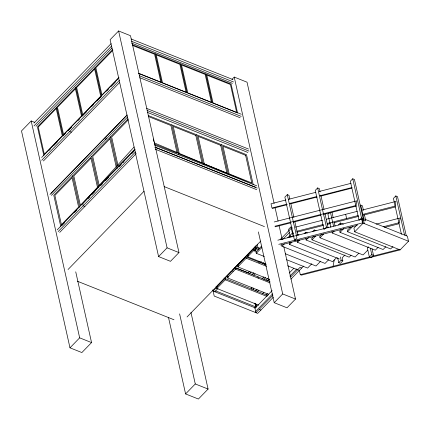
<?xml version="1.0" encoding="UTF-8"?>
<svg xmlns="http://www.w3.org/2000/svg" width="430" height="430" viewBox="0 0 430 430"><rect width="100%" height="100%" fill="white"/><g stroke="black" fill="none" stroke-linecap="round" stroke-linejoin="round"><path stroke-width="0.64" d="M256.414 306.966L256.597 304.451M333.078 266.31L334.234 259.806M134.095 147.001L82.727 203.578L83.221 205.787L84.893 206.454M34.749 122.394L31.186 120.97L21.5 130.946L69.977 347.811L81.867 352.557L91.552 342.586L75.734 271.825M118.605 30.965L110.112 39.71L158.589 256.581L170.479 261.322L178.971 252.577L130.494 35.706L118.605 30.965L167.082 247.836L178.971 252.577M33.97 123.055L111.08 43.661M34.035 125.904L111.612 46.032M36.023 126.243L112.036 47.977M112.466 49.729L37.453 126.963L43.871 155.676M112.923 50.186L95.874 67.741L101.958 94.944L119.002 77.389M41.662 157.45L118.771 78.061M48.902 150.495L50.735 148.613M53.476 145.786L57.136 142.018M65.371 133.542L63.081 135.896L56.663 107.183M68.112 130.72L71.772 126.952M77.722 120.83L79.55 118.943M86.408 111.881L82.297 116.116L75.873 87.403M91.902 106.231L93.729 104.345M96.933 101.05L101.05 96.809M106.538 91.16L108.365 89.273M111.112 86.451L115.229 82.211M41.721 160.299L119.298 80.426M43.414 160.96L119.728 82.377M51.009 193.301L127.027 115.036M49.955 194.521L127.081 115.111M51.46 195.36L127.592 116.976M128.081 118.793L53.788 195.284L60.807 226.685M128.371 119.793L111.649 137.009L118.196 166.297L134.918 149.081M57.211 229.851L135.133 149.619M61.732 225.734L64.5 222.88M74.653 212.431L76.959 210.055M88.032 198.649L89.881 196.752M92.187 194.376L94.955 191.527M100.953 185.346L102.34 183.922M105.57 180.6L108.801 177.273M118.949 166.819L121.26 164.443M123.104 162.545L124.028 161.594M131.87 153.515L133.719 151.618M58.168 231.582L135.536 151.924M59.732 232.356L136.219 153.612M231.99 79.378L234.226 77.078L247.035 82.189L274.13 203.401M68.047 269.508L144.061 191.243M69.977 347.811L79.663 337.84L31.186 120.97M158.589 256.581L167.082 247.836M289.847 199.24L288.971 195.327L287.267 194.65L284.87 197.117L294.534 240.349L296.238 241.026M216.72 286.272L231.227 271.335M232.63 269.889L253.684 248.212M187.045 316.969L260.725 241.106M268.411 294.238L227.19 277.796L226.884 276.425L235.296 267.766L270.002 281.612M269.099 279.344L237.811 266.863L237.505 265.493L245.912 256.834L266.218 264.934M247.621 256.764L247.314 255.393L255.726 246.734L256.033 248.105L247.621 256.764L266.079 264.127M216.059 286.461L216.349 287.751L213.108 291.083L254.845 307.729L255.957 312.701L272.942 295.216M216.844 288.455L225.25 279.796L224.944 278.425L216.537 287.084L216.844 288.455L258.677 305.139M227.19 277.796L235.602 269.142L235.296 267.766M237.811 266.863L246.223 258.21L245.912 256.834M214.812 291.76L217.65 288.842M255.936 245.53L256.662 248.771L254.264 251.238L253.539 247.976M317.657 187.937L315.265 190.404L324.01 229.534L326.408 227.067L317.657 187.937L319.361 188.614L320.092 191.877M255.968 251.915L261.601 246.116M264.273 256.479L256.275 253.291L261.881 247.519M248.051 272.706L249.432 271.282M258.183 262.273L259.107 261.327M280.113 239.768L281.048 238.806L282.279 239.3M281.462 238.311L291.287 228.19L292.475 227.895M251.136 271.964L249.755 273.383L234.5 267.304M259.887 262.956L261.268 261.531M282.698 239.472L289.712 232.243M251.996 274.614L253.85 272.701M262.671 263.622L263.601 262.666M287.729 237.822L292.373 233.044L293.507 233.495M288.68 237.645L290.083 236.204L291.927 236.941M253.7 275.291L255.092 273.862M264.375 264.305L265.299 263.348M328.783 259.564L325.048 263.413L281.978 246.234L284.316 243.826M290.234 242.16L289.309 243.117L289.616 244.487L332.68 261.666L336.384 257.855M352.745 178.767L350.348 181.234L359.093 220.364L361.49 217.897L352.745 178.767L354.449 179.444L364.323 223.621M289.616 244.487L291.948 242.085M294.534 240.349L296.931 237.881L287.267 194.65M298.119 239.962L297.184 240.924L297.49 242.294L339.329 258.984M304.193 233.71L305.596 232.264L307.439 233.001M262.063 278.785L263.918 276.877M297.49 242.294L299.828 239.892M263.767 279.468L265.622 277.554M329.536 212.646L327.94 214.291L330.853 227.336M312.82 231.426L314.217 229.986L316.066 230.722M255.64 290.911L257.032 289.476M265.848 280.398L267.707 278.484M351.052 255.269L349.181 257.194L306.117 240.015L308.455 237.613M257.339 291.588L258.731 290.153M267.551 281.075L269.406 279.167M314.077 236.054L311.739 238.456L312.046 239.832L355.11 257.006L358.851 253.162M312.046 239.832L315.781 235.984M262.461 293.776L263.832 292.362M322.011 234.022L319.7 236.403L320.006 237.774L363.07 254.952L367.698 250.19M320.006 237.774L323.742 233.925M266.132 295.098L267.508 293.69M254.845 307.729L255.689 306.864L254.856 303.134M254.969 308.283L272.104 290.642M289.239 272.996L293.873 268.229M338.469 224.911L340.334 222.987L343.414 224.218M255.651 311.331L272.631 293.846M289.868 276.098L296.867 268.895M378.104 247.309L375.299 250.196L332.234 233.022L334.105 231.098M290.675 276.958L300.033 267.32L301.736 267.998M359.926 205.932L360.727 205.11L362.425 205.793L363.447 210.356M273.27 297.307L257.661 313.384L214.221 296.055L212.834 289.841M290.943 279.113L303.585 266.095M341.13 229.545L339.732 230.991L340.039 232.361L383.103 249.54L385.909 246.653M340.039 232.361L343.774 228.513M311.809 263.74L307.606 268.073L286.686 259.731M190.963 312.454L208.088 389.064L198.402 399.035L185.593 393.928L195.279 383.958L179.616 313.895M283.795 246.643L295.512 299.054L287.014 307.805L274.206 302.693L282.698 293.948L234.226 77.078M350.552 227.024L347.284 230.394L347.59 231.765L390.655 248.943L392.993 246.535M347.59 231.765L352.729 226.476M320.683 261.203L316.012 266.014L285.251 253.743M357.298 224.643L353.906 228.131L354.728 231.808L400.094 249.9L408.5 241.241L407.371 236.194L361.49 217.897L362.388 219.504M354.728 231.808L363.14 223.149L362.318 219.477M406.259 235.753L397.513 196.623L395.81 195.94L393.418 198.407L401.432 234.28M344.887 255.017L342.167 257.817L342.844 260.865L340.452 263.332L338.749 262.649L337.647 257.731M338.749 262.649L341.146 260.188L340.41 256.909M368.569 246.841L367.376 248.078L369.386 257.07L371.095 257.753L373.493 255.286L372.041 248.809M369.386 257.07L371.778 254.603L370.343 248.18M285.971 199.961L271.024 203.788L271.964 207.991L286.826 204.191M288.573 199.294L315.873 192.312M319.125 191.484L350.971 183.336M289.411 203.53L316.555 196.591M319.786 195.763L352.095 187.496M272.271 208.502L287.245 204.669M290.497 203.841L317.184 197.015M320.441 196.182L351.686 188.189M274.222 221.95L356.868 200.81L356.035 205.47L274.872 226.228M275.264 226.809L290.847 222.826M293.443 222.159L320.715 215.183M323.962 214.355L356.427 206.051M295.437 227.153L322.489 220.235M326.354 219.246L357.271 211.34M361.135 210.351L395.917 201.455L395.084 206.115L362.13 214.543M296.764 231.265L323.312 224.471M327.198 223.482L358.249 215.537M296.915 232.173L323.435 225.39M327.316 224.395L330.552 223.568M333.787 222.74L358.367 216.451M363.538 215.129L395.235 207.024M278.764 244.326L362.522 222.901L408.5 241.241M280.564 245.041L357.179 225.444M376.11 224.143L400.19 217.983L399.357 222.643L383.221 226.771M384.63 227.416L398.938 223.756M287.654 265.804L299.344 270.465L300.285 274.695L369.902 256.893M371.842 256.393L398.975 249.454M400.094 249.9L301.403 275.141L300.285 274.695M277.839 240.182L361.7 219.23L365.833 220.875M131.139 38.979L232.985 79.598M131.666 41.344L233.517 81.969M131.489 43.081L232.42 83.334M132.44 44.731L231.087 84.076L237.559 113.015M132.827 45.575L154.601 54.255L160.874 82.329L138.481 73.396M138.825 73.374L241.294 114.246M185.529 92.165L162.513 82.985L156.24 54.911L179.88 64.339L186.152 92.412M188.415 93.315L211.431 102.496L205.158 74.422L181.519 64.995L187.792 93.068M236.091 112.327L213.07 103.146L206.798 75.078L230.437 84.506L236.71 112.579M139.358 75.744L241.203 116.363M139.798 77.722L240.107 117.734M146.657 108.403L248.502 149.027M147.114 110.456L248.965 151.075M147.56 112.434L247.868 152.446M148.189 115.482L246.519 154.698L253.168 184.443M148.328 116.498L170.93 125.512L177.106 153.144L154.504 144.125L154.214 142.841M154.838 145.222L256.748 185.868L154.477 142.996M155.321 147.221L255.484 187.174M154.768 147.205L257.231 188.077M155.208 149.189L256.758 189.695M105.183 137.659L106.855 138.326M326.408 227.067L328.106 227.744L325.048 214.049M104.248 138.627L105.92 139.293M69.698 131.516L71.369 132.182M371.778 254.603L373.493 255.286M297.716 234.457L298.952 234.952M292.233 232.42L293.195 232.807M164.136 186.593L264.445 226.599M341.146 260.188L342.844 260.865M257.57 247.47L259.414 248.207M256.662 248.771L258.365 249.448L257.194 244.213M247.314 255.393L248.545 255.882M246.223 258.21L266.525 266.304M237.505 265.493L238.725 265.982M235.602 269.142L269.986 282.854M231.894 270.68L233.125 271.169M282.698 293.948L295.512 299.054M226.884 276.425L228.733 277.162M224.008 278.076L268.014 295.603M225.25 279.796L267.089 296.485M216.349 287.751L218.048 288.428M215.656 290.895L255.689 306.864M259.193 309.369L260.897 310.051M77.4 281.236L173.973 319.748M79.663 337.84L91.552 342.586M195.279 383.958L208.088 389.064M395.81 195.94L404.555 235.07M364.468 214.919L365.634 220.138M360.727 205.11L363.785 218.805M361.7 219.23L362.522 222.901M345.677 214.307L346.618 218.51M340.334 222.987L340.641 224.363M332.035 212.506L333.202 217.72M334.223 222.288L335.099 226.201M330.482 212.479L333.54 226.175M331.928 231.646L332.234 233.022M320.818 195.134L324.026 209.485M314.217 229.986L314.421 230.899M305.596 232.264L305.8 233.184M305.811 238.645L306.117 240.015M290.718 203.153L293.927 217.499M294.803 221.412L297.92 235.371M293.206 236.774L290.981 226.82L288.584 229.287L290.196 236.489M290.083 236.204L290.288 237.118M275.006 207.33L278.081 221.09M279.108 225.675L282.182 239.435M281.048 238.806L281.252 239.725M281.671 244.863L281.978 246.234M258.387 231.931L274.206 302.693M254.802 246.702L256.275 253.291M257.903 276.786L258.21 278.156M205.809 73.992L212.28 102.937M221.627 144.77L228.276 174.51M252.996 287.88L253.426 289.809M255.436 303.44L256.232 306.998M251.292 287.202L251.722 289.127M196.736 134.843L203.379 164.582M180.53 63.909L186.996 92.853M217.327 285.208L217.618 286.498M171.839 124.915L178.488 154.655M155.251 53.831L161.718 82.77M153.354 138.987L153.929 141.556M168.469 317.318L185.593 393.928M95.084 67.623L101.507 96.341M110.548 136.847L117.567 168.243M91.628 156.326L98.647 187.722M72.708 175.805L79.727 207.201M56.212 108.575L38.243 127.076L44.322 154.284L62.296 135.783L56.212 108.575M75.422 88.795L57.453 107.301L63.532 134.504L81.506 116.003L75.422 88.795M94.632 69.015L76.664 87.521L82.743 114.724L100.717 96.223L94.632 69.015M72.079 177.751L54.889 195.446L61.436 224.734L78.626 207.04L72.079 177.751M90.999 158.272L73.809 175.967L80.356 205.255L97.545 187.561L90.999 158.272M109.919 138.793L92.73 156.488L99.276 185.776L116.466 168.082L109.919 138.793M195.822 135.439L173.22 126.425L179.396 154.058L202.003 163.072L195.822 135.439M220.719 145.367L198.112 136.353L204.293 163.986L226.895 173L220.719 145.367M245.611 155.3L223.009 146.281L229.185 173.913L251.786 182.927L245.611 155.3"/></g></svg>
